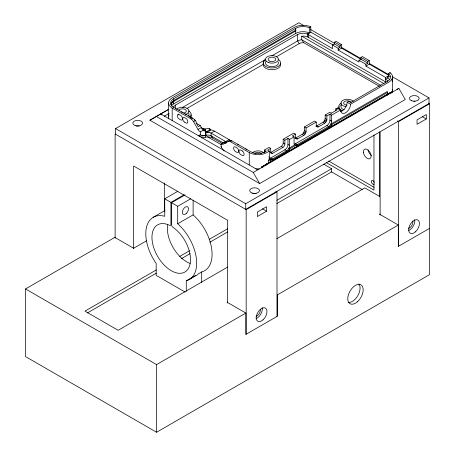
<?xml version="1.0" encoding="UTF-8"?>
<svg xmlns="http://www.w3.org/2000/svg" width="455" height="455" viewBox="0 0 455 455"><rect width="100%" height="100%" fill="white"/><g stroke="black" fill="none" stroke-linecap="round" stroke-linejoin="round"><path stroke-width="0.68" d="M201.866 129.01L201.866 128.407A1.092 0.631 0 0 1 203.408 128.407L205.262 129.482A1.109 0.637 0 0 1 205.393 130.278L205.393 135.357A21.317 12.308 -60 0 1 200.319 134.777A15.641 9.032 60 0 1 198.079 135.471M230.657 140.771A9.157 5.289 0 0 0 229.149 139.617L214.498 131.165L211.109 133.122L211.109 135.823L212.65 138.019L222.415 143.655M224.201 151.06A15.641 9.032 60 0 1 221.13 146.794L221.13 143.894L224.52 141.932A4.755 2.741 60 0 0 226.835 142.165A1.109 0.637 0 0 0 226.209 142.296L225.293 142.825M224.747 142.876A1.098 0.637 -60 0 1 224.52 142.381L224.52 141.932M225.754 142.927L225.754 141.579L229.149 139.617M249.26 164.977L249.26 152.567L230.395 141.676A4.8 2.77 60 0 0 227.921 141.533M334.527 43.976L334.527 42.196L340.078 45.398L340.078 47.178L334.527 43.976L332.599 45.09L332.599 48.651L308.479 34.722A7.633 4.408 0 0 0 307.375 34.193L310.805 32.214L310.805 26.873L309.326 27.727A10.357 5.978 0 0 0 295.75 28.267L295.75 30.934L173.645 101.431A10.357 5.978 0 0 0 170.83 104.434M390.037 76.19L388.559 77.049A10.249 5.915 0 0 0 387.563 76.377L385.584 77.458L385.635 81.94A7.525 4.345 0 0 1 386.187 82.298M387.563 81.826L387.563 81.183A10.249 5.915 0 0 0 388.559 73.488L390.037 72.629L390.037 73.3M169.061 113.619L169.032 113.966M263.684 62.011L263.445 62.824A9.709 7.928 60 0 0 263.229 64.4L186.891 108.472M201.65 137.888A9.214 5.318 0 0 0 205.108 137.308L205.967 135.3L205.967 131.62A3.395 1.962 0 0 1 207.053 131.37L209.857 129.749A1.092 0.631 0 0 0 210.119 129.101A1.092 0.631 0 0 0 209.226 128.68A9.157 5.289 0 0 0 204.221 129.112M263.82 61.67L263.877 61.544A6.706 5.477 60 0 1 265.191 59.764L265.47 59.559M295.067 138.104A2.264 1.308 -60 0 0 295.926 137.916L302.205 134.293A2.178 1.257 -60 0 0 303.292 133.139L303.934 132.035A2.264 1.308 -60 0 0 304.384 130.517L304.384 126.979L314.559 121.104L316.253 122.082L316.253 125.62A2.178 1.257 -60 0 0 316.708 126.615M294.834 138.024L296.535 139.002A2.264 1.308 -60 0 0 297.621 138.894L303.9 135.272A2.178 1.257 -60 0 0 304.992 134.117L305.629 133.014A2.264 1.308 -60 0 0 306.078 131.495L306.078 127.957L316.253 122.082M316.015 126.103A2.264 1.308 -60 0 0 316.743 125.898L323.016 122.276A2.178 1.257 -60 0 0 324.108 121.121L324.745 120.018A2.264 1.308 -60 0 0 325.2 118.499L325.2 114.961L329.824 112.294L331.365 113.181M315.963 126.189L317.345 126.985A2.264 1.308 -60 0 0 318.437 126.877L324.716 123.254A2.178 1.257 -60 0 0 325.803 122.105L326.44 120.996A2.264 1.308 -60 0 0 326.895 119.477L326.895 115.94L329.977 114.159L331.667 115.138L340.681 109.928A6.979 4.027 -60 0 0 345.618 112.777A6.979 4.027 -60 0 0 350.549 104.229L389.025 82.019A12.308 7.104 0 0 0 390.037 72.629M289.261 149.661L288.788 150.258M331.274 125.404L330.762 126.041M387.381 94.191L270.287 161.792L266.004 164.528L266.727 164.966M294.027 144.127A4.391 2.537 -60 0 0 295.443 143.712L326.895 125.557L329.522 127.07L330.131 126.649A4.391 2.571 -60.8 0 0 331.758 124.624L387.381 92.513M396.965 89.453L398.864 88.378L405.263 99.514L259.651 183.575L149.894 120.211L168.697 109.302M269.013 158.386A4.391 2.537 -60 0 0 270.697 157.999L273.324 159.517L288.117 150.901A4.391 2.571 -60.8 0 0 289.744 148.882L295.807 145.384A4.391 2.571 -60.8 0 0 297.462 145.509L297.758 145.39M329.522 127.07L298.071 145.23L295.443 143.712M115.559 134.214L115.559 128.577L298.855 22.75L303.769 25.588M205.393 130.278L204.477 130.807A1.098 0.637 -60 0 1 203.709 130.363L203.709 129.92A4.755 2.741 60 0 1 201.394 127.474L200.274 125.529L198.346 126.644L196.185 122.901L196.185 121.838L195.451 120.564A4.669 1.462 43.4 0 0 192.516 118.101L173.645 107.221A10.351 5.978 0 0 1 173.645 98.763L295.75 28.267M295.289 28.534L295.75 30.087L174.106 100.322A9.697 5.602 0 0 0 171.882 106.243M171.461 105.776A10.357 5.978 0 0 1 173.645 103.928L295.75 33.425A10.357 5.978 0 0 1 309.326 32.891L309.326 27.727M173.378 107.699A7.633 4.408 0 0 1 175.573 105.037L297.678 34.54A7.633 4.408 0 0 1 307.375 34.017L309.326 32.891M149.894 120.211L168.327 109.57M164.215 116.287L168.748 113.631M182.466 107.465L265.765 59.377A8.719 5.033 0 0 0 265.783 66.51A8.719 5.033 0 0 0 278.142 66.47A8.719 5.033 0 0 0 278.033 59.338M271.902 55.834L297.678 40.95A7.633 4.408 0 0 1 301.728 39.727L380.954 85.466M276.225 56.898L299.219 43.617A5.449 3.145 0 0 1 303.843 42.73L379.459 86.387M310.805 26.873A12.427 7.178 0 0 0 294.288 27.419L172.178 97.916A12.427 7.178 0 0 0 172.178 108.062L191.054 118.96L192.522 118.118M191.054 118.96A4.8 2.77 60 0 1 193.529 121.678L195.451 120.564L194.234 119.858M334.527 42.196L335.989 41.348L341.54 44.556L341.54 48.116L361.128 59.423M340.078 45.398L341.54 44.556M332.599 45.09L338.15 48.293L340.078 47.178M193.529 121.678L198.005 129.436L201.394 127.474M338.15 48.293L338.15 50.073L341.54 48.116M200.319 134.777L200.319 131.876L203.709 129.92M209.988 129.931A1.092 0.631 0 0 1 209.857 130.727L207.053 132.348A3.395 1.962 0 0 0 205.967 132.598A3.242 1.871 0 0 0 205.393 132.86M360.889 57.415L367.828 61.419L367.828 63.205L360.889 59.195L360.889 57.415L362.356 56.574L369.289 60.578L369.289 64.138L388.951 75.484M338.15 50.073L358.961 62.09L358.961 60.31L360.889 59.195M367.828 61.419L369.289 60.578M230.395 141.676L231.857 140.828L250.733 151.725A10.351 5.978 0 0 0 265.379 151.725L266.306 151.191L264.378 150.076L264.378 152.658M358.961 60.31L365.9 64.314L367.828 63.205M365.9 64.314L365.9 66.094L369.289 64.138M185.077 292.042L156.173 275.355L156.173 263.422A35.973 20.771 60 0 1 146.237 228.524A35.973 20.771 60 0 1 164.75 216.296L164.75 198.818L177.797 191.288M164.75 198.818L170.921 202.378L183.962 194.848M387.563 76.377L387.563 77.981L385.635 79.09A7.525 4.345 0 0 1 387.796 81.712M170.921 202.378L170.921 224.321A2.178 1.257 60 0 1 169.516 225.288A27.255 15.737 60 0 0 154.831 250.665A27.255 15.737 60 0 0 187.625 269.599A27.255 15.737 60 0 0 172.94 227.261A2.178 1.257 60 0 1 171.535 224.679L171.535 202.737L185.174 194.859M264.378 150.076L269.002 147.409L270.697 148.387L270.697 152.215A2.724 1.575 -60 0 0 272.625 153.329L282.953 147.363A2.753 1.587 -60 0 0 284.881 144.025L284.881 140.197L287.964 138.417L289.653 139.389L294.044 136.853L294.044 142.91A4.391 2.537 -60 0 0 297.132 144.69L328.584 126.53A4.385 2.531 -60 0 0 331.667 121.189L331.667 115.138M270.577 152.516A2.724 1.575 -60 0 0 270.93 152.345L281.258 146.385A2.753 1.587 -60 0 0 283.186 143.046L283.186 139.219L293.748 133.122L295.443 134.1L295.443 137.637A2.178 1.257 -60 0 0 295.892 138.633M335.762 110.645L335.762 108.864L337.303 107.977L340.681 109.928M340.42 111.475A6.979 4.027 -60 0 0 347.171 102.278L348.712 101.391L350.634 102.5L387.563 81.183M428.24 103.086L429.469 103.791L429.469 274.701L156.577 432.25L25.531 356.589L25.531 288.942L114.808 237.396L133.622 248.254L146.624 240.746M331.012 113.386L337.303 109.757L335.762 108.864M270.697 148.387L267.614 150.167L269.303 151.14L269.303 157.197A4.391 2.537 -60 0 0 272.386 158.977L286.57 150.787A4.385 2.531 -60 0 0 289.653 145.446L289.653 139.389M295.443 134.1L292.36 135.88L294.044 136.853M153.147 217.336L165.006 210.489M269.303 151.14L266.835 152.567A12.427 7.178 0 0 1 249.26 152.567M171.535 202.737L177.7 206.297L190.747 198.767M270.697 157.999L284.881 149.809A4.385 2.531 -60 0 0 287.964 144.468L287.964 138.417M266.835 163.902L268.387 163.009L268.387 160.143L270.133 159.136L271.061 159.671A4.391 2.571 -60.8 0 0 272.767 159.779L273.034 159.665M268.387 160.143L270.247 160.137L271.061 159.671M388.94 93.406L387.381 94.304L387.381 91.444L330.83 124.09L331.758 124.624M262.819 167.611A10.34 8.44 63.1 0 1 261.244 167.252L392.227 91.654A10.26 8.372 63.1 0 1 391.744 93.082M261.83 167.093L264.23 165.705M350.049 116.156L354.849 113.386M156.292 116.463L253.253 172.445L398.864 88.378M186.283 291.331L186.283 280.809A35.973 20.771 60 0 0 196.219 257.376A35.973 20.771 60 0 0 177.7 223.769L193.119 214.868L193.119 200.189M245.728 203.732L429.025 97.905L429.025 103.541L245.728 209.368L245.728 203.732L115.559 128.577M115.121 238.045L115.121 133.963L246.166 209.624L277.004 191.817L277.004 316.435M397.403 120.888L398.631 121.599L429.469 103.791M156.304 269.934L84.943 311.135L118.135 330.302L227.636 267.079M179.679 256.438L189.519 250.756M209.203 239.393L227.659 228.74M276.873 200.325L331.621 168.714L331.621 171.922L276.873 203.527M87.406 312.921L156.304 273.142M181.522 258.582L190.133 253.606M209.818 242.242L227.659 231.942M266.573 211.194L257.325 216.535L257.325 212.081L266.573 206.741L266.573 211.194L262.461 208.817M426.307 118.971L417.053 124.312L417.053 119.864L426.307 114.523L426.307 118.971L422.195 116.599M186.283 280.809L191.026 278.068M191.993 277.51L193.989 276.356M194.274 276.191L195.417 275.537M198.141 273.961L201.701 271.908A35.973 20.771 60 0 0 211.632 248.475A35.973 20.771 60 0 0 193.119 214.868M190.23 278.938L197.936 274.49M276.845 238.67L364.813 187.881L379.362 196.281M227.358 302.018L227.051 302.194L245.859 313.057L245.859 334.419L277.311 316.259L277.311 294.897L398.324 225.032L398.324 246.394L429.469 228.41M379.823 213.992L379.515 214.168L398.324 225.032M25.531 288.942L156.577 364.597L245.859 313.057M296.802 145.64L296.319 145.6M208.981 132.394L207.053 132.348L207.053 131.37M310.526 29.484L334.471 43.31M341.227 47.212L360.872 58.553M369.471 63.518L388.502 74.506M392.187 76.633L429.025 97.905M332.975 44.948L311.863 32.76A12.427 7.178 0 0 0 310.805 32.214M365.9 66.094L385.584 77.458M303.843 42.73L301.728 39.727L301.728 36.167A7.633 4.408 0 0 1 308.473 37.39L385.635 81.94M301.728 36.167L384.026 83.68M347.171 102.278L350.549 104.229M325.2 114.961L326.895 115.94M329.977 114.159L329.977 120.217L331.667 121.189M325.2 118.499L326.895 119.477M324.745 120.018L326.44 120.996M324.108 121.121L325.803 122.105M323.016 122.276L324.716 123.254M316.743 125.898L318.437 126.877M304.384 126.979L306.078 127.957M304.384 130.517L306.078 131.495M303.934 132.035L305.629 133.014M303.292 133.139L304.992 134.117M302.205 134.293L303.9 135.272M295.926 137.916L297.621 138.894M328.698 161.064L374.055 187.25M326.155 162.532L373.964 190.139L373.964 134.925M295.807 145.384L294.88 144.849L288.817 148.347L289.744 148.882M283.186 139.219L284.881 140.197M323.744 164.17L331.621 168.714M287.964 144.468L289.653 145.446M283.186 143.046L284.881 144.025M331.126 171.632L362.265 189.61M281.258 146.385L282.953 147.363M284.881 149.809L287.509 151.327M270.93 152.345L272.625 153.329M264.378 151.367L265.35 151.93M268.774 156.89L269.303 157.197M196.122 123.134L200.274 125.529M242.322 150.997L240.775 150.105A2.468 1.428 60 0 0 239.04 151.117L239.046 151.566A2.485 1.433 60 0 0 240.786 154.581L242.322 155.468A2.48 1.433 60 0 0 244.073 154.472L244.073 154.023A2.468 1.422 60 0 0 242.327 151.003M211.109 133.122L225.754 141.579A4.908 2.832 0 0 1 226.829 142.495M202.651 129.749L204.477 130.807M224.52 142.381L225.794 143.109M223.923 143.223L211.109 135.823A5.051 2.912 0 0 0 209.988 135.334L207.884 135.004L205.967 135.3A11.045 6.376 0 0 1 198.971 135.994M184.525 122.099L186.055 122.981A2.48 1.433 60 0 0 187.79 121.98L187.79 121.531A2.468 1.422 60 0 0 186.049 118.51L184.508 117.618A2.468 1.422 60 0 0 182.762 118.624L182.762 119.074A2.474 1.428 60 0 0 184.525 122.105M207.429 136.739L221.517 144.872M257.678 169.891L160.717 113.909L161.349 115.001M275.77 191.111L277.004 191.817M299.219 43.617L297.678 40.95L297.678 34.54M253.253 172.445L259.651 183.575M173.645 98.763L174.106 101.164A9.697 5.602 0 0 0 171.33 105.776M391.909 79.011L392.631 81.724L392.369 80.268M270.247 160.137L270.287 161.792M209.226 128.68L209.226 129.231M398.631 121.599L398.631 246.212M392.631 76.992L392.631 90.562M388.559 73.488L388.559 77.049M387.381 94.452L387.381 95.305M380.135 132.28L380.135 215.022M379.362 131.796L379.362 196.662M308.473 34.716L308.479 37.39M307.375 34.017L307.375 36.866M295.75 30.087L295.75 33.425M263.229 62.619L263.229 64.4A8.719 5.033 0 0 0 272.551 69.74A8.719 5.033 0 0 0 280.473 63.694M246.166 209.624L246.166 334.237M227.665 303.047L227.665 220.305L133.622 166.007L133.622 248.754M226.209 142.296L226.209 143.097M209.857 129.749L209.857 130.727M205.262 129.482L205.262 131.08A1.109 0.637 0 0 1 205.393 131.882A3.242 1.871 0 0 1 205.967 131.62M203.408 128.407L203.408 129.01M201.701 271.908L201.701 282.43M178.656 114.182L178.656 114.961M177.7 206.297L177.7 223.769M175.573 105.037L175.573 108.244M173.645 101.431L173.645 103.928M172.178 108.062L172.178 120.478M168.538 102.989L168.538 116.429M164.454 182.859L164.454 211.148M156.577 364.597L156.577 432.25M358.836 283.903A10.903 6.296 -60 0 1 357.835 295.648A10.903 6.296 -60 0 1 348.16 302.387M252.775 193.637A4.874 2.815 0 0 1 256.171 193.591M136.221 126.092A4.88 2.821 0 0 1 139.184 126.092M413.8 101.226A4.88 2.821 0 0 1 414.96 101.237M261.25 167.275A9.76 0.404 -31.7 0 1 266.88 163.874M389.065 93.332A9.322 0.387 -31.7 0 1 392.153 91.7M178.656 114.563A2.736 1.581 60 0 1 178.707 114.097M205.882 135.596A3.606 0.938 7.6 0 1 206.394 135.579M329.977 120.217A4.385 2.531 -60 0 1 326.895 125.557M337.32 108.478A6.979 4.027 -60 0 1 337.303 107.977M392.182 89.277A12.308 7.104 0 0 1 392.574 91.87M259.265 168.816A12.427 7.178 0 0 1 255.829 168.737M168.907 118.909A12.427 7.178 0 0 1 169.004 115.234M200.319 131.876A4.755 2.741 60 0 1 198.005 129.436M208.981 132.388A4.908 2.832 0 0 1 211.103 133.122M221.693 147.028A21.322 12.308 -60 0 1 221.13 146.794M221.13 143.894A4.755 2.741 60 0 0 223.445 144.121L229.849 140.424A4.669 1.462 43.4 0 1 231.851 140.811M387.563 77.981A10.249 5.915 0 0 1 389.719 79.813M210.005 129.738A9.157 5.289 0 0 1 214.498 131.165M252.406 152.715A6.541 3.776 0 0 1 263.678 152.692M176.551 109.445A6.541 3.776 0 0 1 187.102 108.313A6.541 3.776 0 0 1 185.293 114.421M188.66 113.278A6.541 3.776 0 0 1 188.467 116.122M278.255 61.977A6.541 3.776 0 0 1 271.379 66.697A6.541 3.776 0 0 1 265.97 61.38M346.045 106.675A6.541 3.776 0 0 1 342.37 100.629A6.541 3.776 0 0 1 353.393 101.385M344.179 109.814A6.541 3.776 0 0 1 341.517 104.991M190.827 114.831A8.719 5.033 0 0 1 190.952 117.606M188.478 110.895A8.719 5.033 0 0 1 189.883 117.253M340.914 111.651A8.719 5.033 0 0 1 340.499 111.356M338.935 109.354A8.719 5.033 0 0 1 339.242 106.669M340.482 105.321A8.719 5.033 0 0 1 341.307 104.769M342.979 110.866A8.719 5.033 0 0 1 341.307 102.989M347.08 105.185A3.816 2.201 0 0 1 343.661 102.989A3.816 2.201 0 0 1 347.085 100.8A3.816 2.201 0 0 1 351.209 102.54M178.872 110.332A3.816 2.201 0 0 1 185.208 109.445A3.816 2.201 0 0 1 183.666 113.102M254.72 153.551A3.816 2.201 0 0 1 258.053 152.414A3.816 2.201 0 0 1 261.392 153.551M389.975 92.49A10.124 5.847 0 0 1 390.236 93.065M205.108 137.308A6.541 3.776 0 0 1 212.65 138.019M181.306 112.135A2.736 1.581 60 0 1 182.529 112.345M189.428 116.332A2.736 1.581 60 0 1 190.651 117.532M245.706 148.819A2.736 1.581 60 0 1 246.923 150.019M237.743 144.582A2.736 1.581 60 0 1 238.801 144.838M414.733 219.765A7.633 4.408 -60 0 1 408.442 230.657M412.759 220.931A4.908 2.832 -60 0 1 411.877 225.379A4.908 2.832 -60 0 1 408.471 228.364M282.322 155.57A7.633 4.408 -60 0 1 282.441 154.922M260.368 309.286A4.908 2.832 -60 0 1 256.006 316.39M262.268 307.79A7.633 4.408 -60 0 1 255.977 318.682M374.255 184.002A2.178 1.257 60 0 1 371.911 183.211A2.178 1.257 60 0 1 371.911 180.447A2.178 1.257 60 0 1 374.255 182.364M371.536 155.513A5.449 3.145 60 0 1 368.095 149.905M190.133 263.439A27.255 15.737 60 0 1 167.633 224.918M182.404 118.419L182.404 118.869A2.48 1.433 60 0 1 180.663 119.87L179.139 118.988A2.474 1.428 60 0 1 177.376 115.968L177.376 115.513A2.468 1.422 60 0 1 179.116 114.506L180.658 115.399A2.468 1.422 60 0 1 182.404 118.419M238.682 150.912L238.682 151.361A2.48 1.433 60 0 1 236.936 152.362L235.406 151.475A2.48 1.433 60 0 1 233.654 148.461L233.654 148.006A2.468 1.428 60 0 1 235.389 146.993L236.936 147.886A2.468 1.422 60 0 1 238.682 150.912M357.459 301.728A10.903 6.296 -60 0 0 360.917 284.841A10.903 6.296 -60 0 0 348.018 296.279A10.903 6.296 -60 0 0 357.459 301.728M251.996 193A4.874 2.815 0 0 0 259.447 190.708A4.874 2.815 0 0 0 252.28 188.131A4.874 2.815 0 0 0 251.996 193M135.124 125.529A4.874 2.815 0 0 0 142.569 123.237A4.874 2.815 0 0 0 135.408 120.66A4.874 2.815 0 0 0 135.124 125.529M411.724 100.782A4.874 2.815 0 0 0 419.169 98.49A4.874 2.815 0 0 0 412.008 95.908A4.874 2.815 0 0 0 411.724 100.782M268.535 62.602A6.541 3.776 0 0 0 278.471 59.457A6.541 3.776 0 0 0 268.786 56.062A6.541 3.776 0 0 0 268.535 62.602M269.69 61.158A3.816 2.201 0 0 0 275.724 59.605A3.816 2.201 0 0 0 270.372 57.364A3.816 2.201 0 0 0 269.69 61.158M415.449 231.845A7.633 4.408 -60 0 0 417.866 220.021A7.633 4.408 -60 0 0 408.84 228.029A7.633 4.408 -60 0 0 415.449 231.845M262.984 319.871A7.633 4.408 -60 0 0 265.401 308.046A7.633 4.408 -60 0 0 256.375 316.054A7.633 4.408 -60 0 0 262.984 319.871M363.454 152.459A5.449 3.145 60 0 0 369.688 158.812A5.449 3.145 60 0 0 368.635 150.588A5.449 3.145 60 0 0 363.454 152.459M186.209 213.56A4.362 2.52 -60 0 0 187.591 206.809A4.362 2.52 -60 0 0 182.432 211.382A4.362 2.52 -60 0 0 186.209 213.56"/></g></svg>
